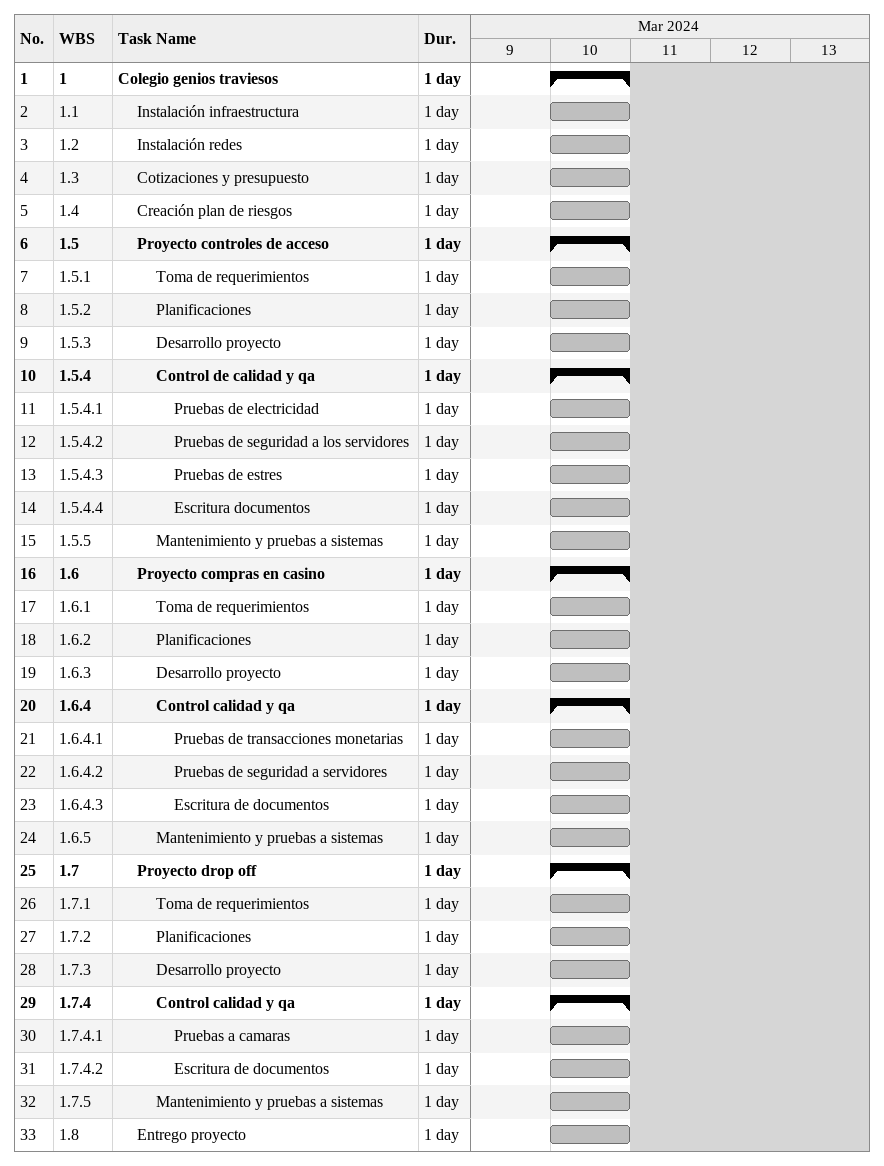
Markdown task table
| ID | WBS | Task | Duration | Start | Finish |
|---|---|---|---|---|---|
| 1 | 1 | **Colegio genios traviesos** | 1d | 2024-03-10 | 2024-03-10 |
| 2 | 1.1 | Instalación infraestructura | 1d | 2024-03-10 | 2024-03-10 |
| 3 | 1.2 | Instalación redes | 1d | 2024-03-10 | 2024-03-10 |
| 4 | 1.3 | Cotizaciones y presupuesto | 1d | 2024-03-10 | 2024-03-10 |
| 5 | 1.4 | Creación plan de riesgos | 1d | 2024-03-10 | 2024-03-10 |
| 6 | 1.5 | **Proyecto controles de acceso** | 1d | 2024-03-10 | 2024-03-10 |
| 7 | 1.5.1 | Toma de requerimientos | 1d | 2024-03-10 | 2024-03-10 |
| 8 | 1.5.2 | Planificaciones | 1d | 2024-03-10 | 2024-03-10 |
| 9 | 1.5.3 | Desarrollo proyecto | 1d | 2024-03-10 | 2024-03-10 |
| 10 | 1.5.4 | **Control de calidad y qa** | 1d | 2024-03-10 | 2024-03-10 |
| 11 | 1.5.4.1 | Pruebas de electricidad | 1d | 2024-03-10 | 2024-03-10 |
| 12 | 1.5.4.2 | Pruebas de seguridad a los servidores | 1d | 2024-03-10 | 2024-03-10 |
| 13 | 1.5.4.3 | Pruebas de estres | 1d | 2024-03-10 | 2024-03-10 |
| 14 | 1.5.4.4 | Escritura documentos | 1d | 2024-03-10 | 2024-03-10 |
| 15 | 1.5.5 | Mantenimiento y pruebas a sistemas | 1d | 2024-03-10 | 2024-03-10 |
| 16 | 1.6 | **Proyecto compras en casino** | 1d | 2024-03-10 | 2024-03-10 |
| 17 | 1.6.1 | Toma de requerimientos | 1d | 2024-03-10 | 2024-03-10 |
| 18 | 1.6.2 | Planificaciones | 1d | 2024-03-10 | 2024-03-10 |
| 19 | 1.6.3 | Desarrollo proyecto | 1d | 2024-03-10 | 2024-03-10 |
| 20 | 1.6.4 | **Control calidad y qa** | 1d | 2024-03-10 | 2024-03-10 |
| 21 | 1.6.4.1 | Pruebas de transacciones monetarias | 1d | 2024-03-10 | 2024-03-10 |
| 22 | 1.6.4.2 | Pruebas de seguridad a servidores | 1d | 2024-03-10 | 2024-03-10 |
| 23 | 1.6.4.3 | Escritura de documentos | 1d | 2024-03-10 | 2024-03-10 |
| 24 | 1.6.5 | Mantenimiento y pruebas a sistemas | 1d | 2024-03-10 | 2024-03-10 |
| 25 | 1.7 | **Proyecto drop off** | 1d | 2024-03-10 | 2024-03-10 |
| 26 | 1.7.1 | Toma de requerimientos | 1d | 2024-03-10 | 2024-03-10 |
| 27 | 1.7.2 | Planificaciones | 1d | 2024-03-10 | 2024-03-10 |
| 28 | 1.7.3 | Desarrollo proyecto | 1d | 2024-03-10 | 2024-03-10 |
| 29 | 1.7.4 | **Control calidad y qa** | 1d | 2024-03-10 | 2024-03-10 |
| 30 | 1.7.4.1 | Pruebas a camaras | 1d | 2024-03-10 | 2024-03-10 |
| 31 | 1.7.4.2 | Escritura de documentos | 1d | 2024-03-10 | 2024-03-10 |
| 32 | 1.7.5 | Mantenimiento y pruebas a sistemas | 1d | 2024-03-10 | 2024-03-10 |
| 33 | 1.8 | Entrego proyecto | 1d | 2024-03-10 | 2024-03-10 |
